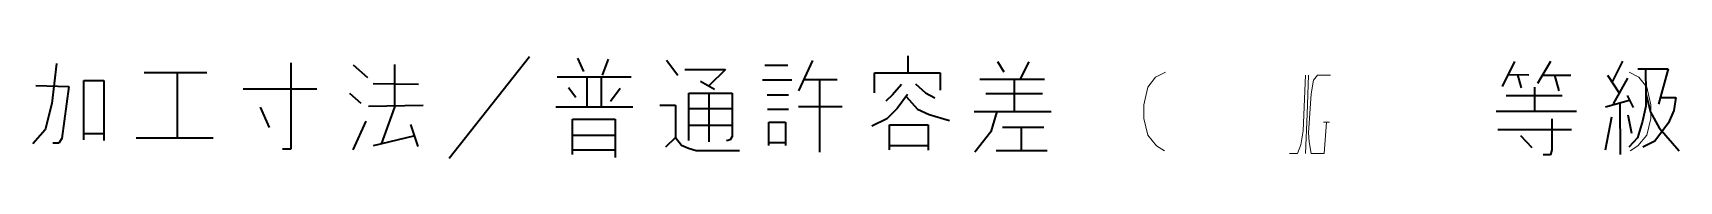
# Model space of a CAD drawing. Header units: millimetres. Extents: x 1333 to 104182, y -62616 to -5704.
# Drawn here: x 49486.08 to 49519.66, y -62575.59 to -62573.5 of the extents above; entities that cross this region are included whole.
import ezdxf

# ---------------------------------------------------------------- set-up
doc = ezdxf.new("R2010")
doc.units = ezdxf.units.MM
doc.header["$LTSCALE"] = 0.5
doc.layers.add('08', color=1, linetype='Continuous')

# ---------------------------------------------------------------- blocks, each defined once
blk = doc.blocks.new('999')
at = {"color": 7, "lineweight": 35, "ltscale": 0.066172}
blk.add_line((75265.72, -11821.05), (75270.65, -11814.83), dxfattribs=at)
at = {"color": 7, "lineweight": 35, "ltscale": 0.007379}
blk.add_line((75273.59, -11814.94), (75273.94, -11815.75), dxfattribs=at)
at = {"color": 7, "lineweight": 35, "ltscale": 0.008807}
blk.add_line((75275.45, -11814.99), (75275.08, -11815.97), dxfattribs=at)
at = {"color": 7, "lineweight": 35, "ltscale": 0.009663}
blk.add_line((75279.03, -11815.05), (75279.73, -11815.97), dxfattribs=at)
at = {"color": 7, "lineweight": 35, "ltscale": 0.01708}
blk.add_line((75287.97, -11815.08), (75287.1, -11816.93), dxfattribs=at)
at = {"color": 7, "lineweight": 35, "ltscale": 0.008563}
blk.add_line((75293.8, -11814.79), (75293.8, -11815.82), dxfattribs=at)
at = {"color": 7, "lineweight": 35, "ltscale": 0.006218}
blk.add_line((75299.28, -11815.13), (75299.67, -11815.76), dxfattribs=at)
at = {"color": 7, "lineweight": 35, "ltscale": 0.010119}
blk.add_line((75301.21, -11815.16), (75300.65, -11816.24), dxfattribs=at)
at = {"color": 7, "lineweight": 35, "ltscale": 0.014202}
blk.add_line((75330.93, -11815.14), (75330.17, -11816.66), dxfattribs=at)
at = {"color": 7, "lineweight": 35, "ltscale": 0.01294}
blk.add_line((75333.12, -11815.14), (75332.33, -11816.48), dxfattribs=at)
at = {"color": 7, "lineweight": 35, "ltscale": 0.011516}
blk.add_line((75337.54, -11815.11), (75336.92, -11816.35), dxfattribs=at)
at = {"color": 7, "lineweight": 35, "ltscale": 0.020655}
blk.add_line((75241.7, -11815.25), (75241.41, -11817.71), dxfattribs=at)
at = {"color": 7, "lineweight": 35, "ltscale": 0.031799}
blk.add_line((75247.07, -11815.82), (75250.89, -11815.82), dxfattribs=at)
at = {"color": 7, "lineweight": 35, "ltscale": 0.033154}
blk.add_line((75249.09, -11815.82), (75249.09, -11819.8), dxfattribs=at)
at = {"color": 7, "lineweight": 35, "ltscale": 0.044147}
blk.add_line((75256.04, -11815.21), (75256.04, -11820.5), dxfattribs=at)
at = {"color": 7, "lineweight": 35, "ltscale": 0.009588}
blk.add_line((75259.86, -11815.34), (75260.72, -11816.11), dxfattribs=at)
at = {"color": 7, "lineweight": 35, "ltscale": 0.021799}
blk.add_line((75262.38, -11815.32), (75262.38, -11817.93), dxfattribs=at)
at = {"color": 7, "lineweight": 35, "ltscale": 0.037671}
blk.add_line((75272.34, -11816.07), (75276.86, -11816.07), dxfattribs=at)
at = {"color": 7, "lineweight": 35, "ltscale": 0.015274}
for p, q in [((75274.16, -11816.07), (75274.16, -11817.91)), ((75275.02, -11816.07), (75275.02, -11817.91))]:
    blk.add_line(p, q, dxfattribs=at)
at = {"color": 7, "lineweight": 35, "ltscale": 0.020654}
blk.add_line((75280.15, -11815.62), (75282.63, -11815.62), dxfattribs=at)
at = {"color": 7, "lineweight": 35, "ltscale": 0.011899}
blk.add_line((75282.63, -11815.62), (75281.62, -11816.63), dxfattribs=at)
at = {"color": 7, "lineweight": 35, "ltscale": 0.011804}
blk.add_line((75285.05, -11815.37), (75286.46, -11815.37), dxfattribs=at)
at = {"color": 7, "lineweight": 35, "ltscale": 0.033508}
blk.add_line((75291.75, -11815.83), (75295.77, -11815.83), dxfattribs=at)
at = {"color": 7, "lineweight": 35, "ltscale": 0.010254}
blk.add_line((75291.75, -11817.06), (75291.75, -11815.83), dxfattribs=at)
at = {"color": 7, "lineweight": 35, "ltscale": 0.008789}
blk.add_line((75295.77, -11815.83), (75295.77, -11816.89), dxfattribs=at)
at = {"color": 7, "lineweight": 35, "ltscale": 0.010633}
blk.add_line((75330.53, -11815.94), (75331.81, -11815.95), dxfattribs=at)
at = {"color": 7, "lineweight": 35, "ltscale": 0.006978}
blk.add_line((75331.1, -11815.95), (75331.33, -11816.75), dxfattribs=at)
at = {"color": 7, "lineweight": 35, "ltscale": 0.014575}
blk.add_line((75332.63, -11815.97), (75334.38, -11815.97), dxfattribs=at)
at = {"color": 7, "lineweight": 35, "ltscale": 0.008305}
blk.add_line((75333.37, -11815.97), (75333.63, -11816.93), dxfattribs=at)
at = {"color": 7, "lineweight": 35, "ltscale": 0.010969}
blk.add_line((75336.62, -11815.98), (75337.34, -11817.09), dxfattribs=at)
at = {"color": 7, "lineweight": 35, "ltscale": 0.015061}
blk.add_line((75337.84, -11816.15), (75336.96, -11817.73), dxfattribs=at)
at = {"color": 7, "lineweight": 35, "ltscale": 0.015417}
blk.add_line((75338.47, -11815.59), (75340.32, -11815.59), dxfattribs=at)
at = {"color": 7, "lineweight": 35, "ltscale": 0.012437}
blk.add_line((75338.95, -11815.59), (75338.97, -11817.09), dxfattribs=at)
at = {"color": 7, "lineweight": 35, "ltscale": 0.018595}
blk.add_line((75340.32, -11815.59), (75339.74, -11817.75), dxfattribs=at)
at = {"color": 7, "lineweight": 35, "ltscale": 0.016825}
blk.add_line((75240.43, -11816.61), (75242.45, -11816.66), dxfattribs=at)
at = {"color": 7, "lineweight": 35, "ltscale": 0.026786}
blk.add_line((75242.45, -11816.66), (75242.03, -11819.84), dxfattribs=at)
at = {"color": 7, "lineweight": 35, "ltscale": 0.030225}
blk.add_line((75243.37, -11819.93), (75243.37, -11816.3), dxfattribs=at)
at = {"color": 7, "lineweight": 35, "ltscale": 0.010229}
for p, q in [((75243.37, -11816.3), (75244.59, -11816.3)), ((75243.37, -11819.54), (75244.59, -11819.54))]:
    blk.add_line(p, q, dxfattribs=at)
at = {"color": 7, "lineweight": 35, "ltscale": 0.030591}
blk.add_line((75244.59, -11816.3), (75244.59, -11819.98), dxfattribs=at)
at = {"color": 7, "lineweight": 35, "ltscale": 0.037646}
blk.add_line((75253.11, -11816.81), (75257.62, -11816.81), dxfattribs=at)
at = {"color": 7, "lineweight": 35, "ltscale": 0.007779}
blk.add_line((75259.62, -11817.07), (75260.32, -11817.69), dxfattribs=at)
at = {"color": 7, "lineweight": 35, "ltscale": 0.023221}
blk.add_line((75261.07, -11816.48), (75263.85, -11816.52), dxfattribs=at)
at = {"color": 7, "lineweight": 35, "ltscale": 0.006379}
blk.add_line((75273.02, -11816.72), (75273.48, -11817.33), dxfattribs=at)
at = {"color": 7, "lineweight": 35, "ltscale": 0.008333}
blk.add_line((75276.19, -11816.78), (75275.6, -11817.59), dxfattribs=at)
at = {"color": 7, "lineweight": 35, "ltscale": 0.021924}
for p, q in [((75280.4, -11817.08), (75283.04, -11817.08)), ((75280.4, -11818.02), (75283.04, -11818.02)), ((75280.4, -11819.04), (75283.04, -11819.04))]:
    blk.add_line(p, q, dxfattribs=at)
at = {"color": 7, "lineweight": 35, "ltscale": 0.024112}
blk.add_line((75280.4, -11819.97), (75280.4, -11817.08), dxfattribs=at)
at = {"color": 7, "lineweight": 35, "ltscale": 0.008191}
blk.add_line((75281.1, -11816.34), (75281.96, -11816.83), dxfattribs=at)
at = {"color": 7, "lineweight": 35, "ltscale": 0.024789}
blk.add_line((75281.62, -11817.08), (75281.62, -11820.05), dxfattribs=at)
at = {"color": 7, "lineweight": 35, "ltscale": 0.022086}
blk.add_line((75283.04, -11817.08), (75283.04, -11819.73), dxfattribs=at)
at = {"color": 7, "lineweight": 35, "ltscale": 0.014954}
blk.add_line((75284.91, -11816.25), (75286.7, -11816.25), dxfattribs=at)
at = {"color": 7, "lineweight": 35, "ltscale": 0.017163}
blk.add_line((75287.42, -11816.23), (75289.48, -11816.23), dxfattribs=at)
at = {"color": 7, "lineweight": 35, "ltscale": 0.037097}
blk.add_line((75288.4, -11816.23), (75288.4, -11820.69), dxfattribs=at)
at = {"color": 7, "lineweight": 35, "ltscale": 0.006944}
blk.add_line((75293.4, -11816.55), (75292.86, -11817.18), dxfattribs=at)
at = {"color": 7, "lineweight": 35, "ltscale": 0.008876}
blk.add_line((75293.77, -11817.16), (75293.15, -11818.02), dxfattribs=at)
at = {"color": 7, "lineweight": 35, "ltscale": 0.006856}
blk.add_line((75294.27, -11816.51), (75294.88, -11817.06), dxfattribs=at)
at = {"color": 7, "lineweight": 35, "ltscale": 0.005335}
blk.add_line((75294.88, -11817.06), (75295.45, -11817.36), dxfattribs=at)
at = {"color": 7, "lineweight": 35, "ltscale": 0.032825}
blk.add_line((75298.21, -11816.22), (75302.15, -11816.22), dxfattribs=at)
at = {"color": 7, "lineweight": 35, "ltscale": 0.028784}
blk.add_line((75298.58, -11817.1), (75302.03, -11817.1), dxfattribs=at)
at = {"color": 7, "lineweight": 35, "ltscale": 0.016113}
blk.add_line((75300.3, -11816.27), (75300.3, -11818.2), dxfattribs=at)
at = {"color": 7, "lineweight": 35, "ltscale": 0.012183}
blk.add_line((75332.14, -11816.71), (75332.14, -11818.17), dxfattribs=at)
at = {"color": 7, "lineweight": 35, "ltscale": 0.006531}
blk.add_line((75338.97, -11817.09), (75338.97, -11817.87), dxfattribs=at)
at = {"color": 7, "lineweight": 35, "ltscale": 0.009809}
blk.add_line((75338.97, -11817.09), (75339.24, -11818.23), dxfattribs=at)
at = {"color": 7, "lineweight": 35, "ltscale": 0.013815}
blk.add_line((75241.41, -11817.71), (75241, -11819.32), dxfattribs=at)
at = {"color": 7, "lineweight": 35, "ltscale": 0.011397}
blk.add_line((75254.16, -11817.93), (75254.71, -11819.18), dxfattribs=at)
at = {"color": 7, "lineweight": 35, "ltscale": 0.027969}
blk.add_line((75264.14, -11817.84), (75260.78, -11817.89), dxfattribs=at)
at = {"color": 7, "lineweight": 35, "ltscale": 0.020044}
blk.add_line((75262.38, -11817.93), (75261.57, -11820.2), dxfattribs=at)
at = {"color": 7, "lineweight": 35, "ltscale": 0.039233}
blk.add_line((75272.25, -11817.91), (75276.96, -11817.91), dxfattribs=at)
at = {"color": 7, "lineweight": 35, "ltscale": 0.008044}
blk.add_line((75278.61, -11817.8), (75279.58, -11817.8), dxfattribs=at)
at = {"color": 7, "lineweight": 35, "ltscale": 0.016486}
blk.add_line((75279.58, -11817.8), (75279.58, -11819.78), dxfattribs=at)
at = {"color": 7, "lineweight": 35, "ltscale": 0.010791}
for p, q in [((75285.19, -11817.18), (75286.49, -11817.18)), ((75285.21, -11818.05), (75286.5, -11818.05))]:
    blk.add_line(p, q, dxfattribs=at)
at = {"color": 7, "lineweight": 35, "ltscale": 0.022253}
blk.add_line((75287.1, -11817.9), (75289.77, -11817.9), dxfattribs=at)
at = {"color": 7, "lineweight": 35, "ltscale": 0.004706}
blk.add_line((75292.86, -11817.18), (75292.44, -11817.56), dxfattribs=at)
at = {"color": 7, "lineweight": 35, "ltscale": 0.007402}
blk.add_line((75293.15, -11818.02), (75292.52, -11818.64), dxfattribs=at)
at = {"color": 7, "lineweight": 35, "ltscale": 0.008722}
blk.add_line((75293.69, -11817.28), (75294.39, -11818.05), dxfattribs=at)
at = {"color": 7, "lineweight": 35, "ltscale": 0.0066}
blk.add_line((75294.39, -11818.05), (75295.11, -11818.39), dxfattribs=at)
at = {"color": 7, "lineweight": 35, "ltscale": 0.040857}
blk.add_line((75329.81, -11818.17), (75334.71, -11818.17), dxfattribs=at)
at = {"color": 7, "lineweight": 35, "ltscale": 0.028455}
blk.add_line((75330.42, -11817.21), (75333.84, -11817.21), dxfattribs=at)
at = {"color": 7, "lineweight": 35, "ltscale": 0.013172}
blk.add_line((75336.5, -11817.91), (75338.02, -11817.48), dxfattribs=at)
at = {"color": 7, "lineweight": 35, "ltscale": 0.026301}
blk.add_line((75337.36, -11817.67), (75337.39, -11820.82), dxfattribs=at)
at = {"color": 7, "lineweight": 35, "ltscale": 0.006849}
blk.add_line((75337.82, -11817.22), (75338.18, -11817.96), dxfattribs=at)
at = {"color": 7, "lineweight": 35, "ltscale": 0.007862}
blk.add_line((75338.97, -11817.87), (75338.75, -11818.79), dxfattribs=at)
at = {"color": 7, "lineweight": 35, "ltscale": 0.007922}
blk.add_line((75339.85, -11817.35), (75340.8, -11817.35), dxfattribs=at)
at = {"color": 7, "lineweight": 35, "ltscale": 0.006974}
blk.add_line((75340.68, -11818.13), (75340.35, -11818.89), dxfattribs=at)
at = {"color": 7, "lineweight": 35, "ltscale": 0.006559}
blk.add_line((75340.8, -11817.35), (75340.68, -11818.13), dxfattribs=at)
at = {"color": 7, "lineweight": 35, "ltscale": 0.016069}
blk.add_line((75259.86, -11820.55), (75260.65, -11818.79), dxfattribs=at)
at = {"color": 7, "lineweight": 35, "ltscale": 0.011819}
blk.add_line((75263.35, -11818.99), (75263.81, -11820.33), dxfattribs=at)
at = {"color": 7, "lineweight": 35, "ltscale": 0.021753}
for p, q in [((75273.28, -11818.66), (75275.89, -11818.66)), ((75273.28, -11819.65), (75275.89, -11819.65)), ((75273.28, -11820.55), (75275.89, -11820.55))]:
    blk.add_line(p, q, dxfattribs=at)
at = {"color": 7, "lineweight": 35, "ltscale": 0.018134}
blk.add_line((75273.28, -11820.83), (75273.28, -11818.66), dxfattribs=at)
at = {"color": 7, "lineweight": 35, "ltscale": 0.019601}
blk.add_line((75275.89, -11818.66), (75275.89, -11821.01), dxfattribs=at)
at = {"color": 7, "lineweight": 35, "ltscale": 0.008545}
for p, q in [((75285.29, -11818.85), (75286.31, -11818.85)), ((75285.29, -11820.1), (75286.31, -11820.1))]:
    blk.add_line(p, q, dxfattribs=at)
at = {"color": 7, "lineweight": 35, "ltscale": 0.011942}
for p, q in [((75285.29, -11820.28), (75285.29, -11818.85)), ((75286.31, -11818.85), (75286.31, -11820.28))]:
    blk.add_line(p, q, dxfattribs=at)
at = {"color": 7, "lineweight": 35, "ltscale": 0.008548}
blk.add_line((75292.52, -11818.64), (75291.6, -11819.1), dxfattribs=at)
at = {"color": 7, "lineweight": 35, "ltscale": 0.019666}
for p, q in [((75292.68, -11819.02), (75295.04, -11819.02)), ((75292.68, -11820.27), (75295.04, -11820.27))]:
    blk.add_line(p, q, dxfattribs=at)
at = {"color": 7, "lineweight": 35, "ltscale": 0.012732}
blk.add_line((75292.68, -11820.55), (75292.68, -11819.02), dxfattribs=at)
at = {"color": 7, "lineweight": 35, "ltscale": 0.012845}
blk.add_line((75295.04, -11819.02), (75295.04, -11820.56), dxfattribs=at)
at = {"color": 7, "lineweight": 35, "ltscale": 0.010672}
blk.add_line((75295.11, -11818.39), (75296.34, -11818.75), dxfattribs=at)
at = {"color": 7, "lineweight": 35, "ltscale": 0.039124}
blk.add_line((75297.86, -11818.2), (75302.56, -11818.2), dxfattribs=at)
at = {"color": 7, "lineweight": 35, "ltscale": 0.0108}
blk.add_line((75299.24, -11818.2), (75298.87, -11819.44), dxfattribs=at)
at = {"color": 7, "lineweight": 35, "ltscale": 0.021021}
blk.add_line((75299.59, -11819.16), (75302.11, -11819.16), dxfattribs=at)
at = {"color": 7, "lineweight": 35, "ltscale": 0.011719}
blk.add_line((75300.73, -11819.16), (75300.73, -11820.56), dxfattribs=at)
at = {"color": 7, "lineweight": 35, "ltscale": 0.015826}
blk.add_line((75333.21, -11818.64), (75333.21, -11820.54), dxfattribs=at)
at = {"color": 7, "lineweight": 35, "ltscale": 0.017145}
blk.add_line((75336.86, -11818.55), (75336.47, -11820.57), dxfattribs=at)
at = {"color": 7, "lineweight": 35, "ltscale": 0.009481}
blk.add_line((75337.85, -11818.41), (75338.08, -11819.53), dxfattribs=at)
at = {"color": 7, "lineweight": 35, "ltscale": 0.008778}
blk.add_line((75338.75, -11818.79), (75338.45, -11819.8), dxfattribs=at)
at = {"color": 7, "lineweight": 35, "ltscale": 0.009214}
blk.add_line((75339.24, -11818.23), (75339.78, -11819.2), dxfattribs=at)
at = {"color": 7, "lineweight": 35, "ltscale": 0.011668}
blk.add_line((75340.35, -11818.89), (75339.52, -11820.02), dxfattribs=at)
at = {"color": 7, "lineweight": 35, "ltscale": 0.009468}
blk.add_line((75241, -11819.32), (75240.25, -11820.17), dxfattribs=at)
at = {"color": 7, "lineweight": 35, "ltscale": 0.00293}
blk.add_line((75241.83, -11820.13), (75241.48, -11820.13), dxfattribs=at)
at = {"color": 7, "lineweight": 35, "ltscale": 0.002891}
blk.add_line((75242.03, -11819.84), (75241.83, -11820.13), dxfattribs=at)
at = {"color": 7, "lineweight": 35, "ltscale": 0.039294}
blk.add_line((75246.57, -11819.8), (75251.28, -11819.8), dxfattribs=at)
at = {"color": 7, "lineweight": 35, "ltscale": 0.021238}
blk.add_line((75261.09, -11820.28), (75263.57, -11819.69), dxfattribs=at)
at = {"color": 7, "lineweight": 35, "ltscale": 0.007115}
blk.add_line((75279.58, -11819.78), (75278.97, -11820.38), dxfattribs=at)
at = {"color": 7, "lineweight": 35, "ltscale": 0.005093}
blk.add_line((75279.58, -11819.78), (75279.95, -11820.26), dxfattribs=at)
at = {"color": 7, "lineweight": 35, "ltscale": 0.001934}
blk.add_line((75282.92, -11819.93), (75282.7, -11819.99), dxfattribs=at)
at = {"color": 7, "lineweight": 35, "ltscale": 0.001928}
blk.add_line((75283.04, -11819.73), (75282.92, -11819.93), dxfattribs=at)
at = {"color": 7, "lineweight": 35, "ltscale": 0.01322}
blk.add_line((75298.87, -11819.44), (75297.89, -11820.69), dxfattribs=at)
at = {"color": 7, "lineweight": 35, "ltscale": 0.037598}
blk.add_line((75329.9, -11819.3), (75334.41, -11819.3), dxfattribs=at)
at = {"color": 7, "lineweight": 35, "ltscale": 0.00834}
blk.add_line((75332, -11820.42), (75331.31, -11819.69), dxfattribs=at)
at = {"color": 7, "lineweight": 35, "ltscale": 0.006581}
blk.add_line((75338.45, -11819.8), (75337.93, -11820.39), dxfattribs=at)
at = {"color": 7, "lineweight": 35, "ltscale": 0.00696}
blk.add_line((75339.52, -11820.02), (75338.77, -11820.39), dxfattribs=at)
at = {"color": 7, "lineweight": 35, "ltscale": 0.01548}
blk.add_line((75339.78, -11819.2), (75341, -11820.6), dxfattribs=at)
at = {"color": 7, "lineweight": 35, "ltscale": 0.004382}
blk.add_line((75256.04, -11820.5), (75255.52, -11820.5), dxfattribs=at)
at = {"color": 7, "lineweight": 35, "ltscale": 0.003764}
blk.add_line((75279.95, -11820.26), (75280.37, -11820.44), dxfattribs=at)
at = {"color": 7, "lineweight": 35, "ltscale": 0.004227}
blk.add_line((75280.37, -11820.44), (75280.85, -11820.59), dxfattribs=at)
at = {"color": 7, "lineweight": 35, "ltscale": 0.022107}
blk.add_line((75280.85, -11820.59), (75283.5, -11820.59), dxfattribs=at)
at = {"color": 7, "lineweight": 35, "ltscale": 0.025977}
blk.add_line((75299.21, -11820.58), (75302.33, -11820.58), dxfattribs=at)
at = {"color": 7, "lineweight": 35, "ltscale": 0.003699}
blk.add_line((75333.12, -11820.85), (75332.68, -11820.85), dxfattribs=at)
at = {"color": 7, "lineweight": 35, "ltscale": 0.002686}
blk.add_line((75333.21, -11820.54), (75333.12, -11820.85), dxfattribs=at)
at = {"color": 7, "lineweight": 13}
for points in [[(75309.56, -11815.8), (75308.96, -11816.1), (75308.48, -11816.7), (75308.24, -11817.78), (75308.24, -11818.62), (75308.48, -11819.64), (75309.02, -11820.3), (75309.5, -11820.6)], [(75318.14, -11815.97), (75317.99, -11819.39), (75317.84, -11820.23), (75317.64, -11820.77), (75317.16, -11820.77)], [(75318.14, -11820.77), (75318.23, -11818.37), (75318.32, -11815.97)], [(75319.42, -11818.85), (75319.27, -11820.77), (75318.47, -11820.77), (75318.35, -11820.05), (75318.32, -11819.51), (75318.47, -11817.11), (75318.62, -11816.27), (75318.86, -11815.97), (75319.66, -11815.97)], [(75337.94, -11815.8), (75338.54, -11816.1), (75339.02, -11816.7), (75339.26, -11817.78), (75339.26, -11818.62), (75339.02, -11819.64), (75338.48, -11820.3), (75338, -11820.6)], [(75319.24, -11818.85), (75319.6, -11818.85)]]:
    blk.add_lwpolyline(points, dxfattribs=at)

msp = doc.modelspace()

# ---------------------------------------------------------------- block references
at = {"layer": '08', "color": 55, "xscale": 0.3333333333430346, "yscale": 0.3333333333284827, "zscale": 0.3333333333333333}
msp.add_blockref('999', (24405.994, -58635.239), dxfattribs=at)

doc.saveas('drawing.dxf')
